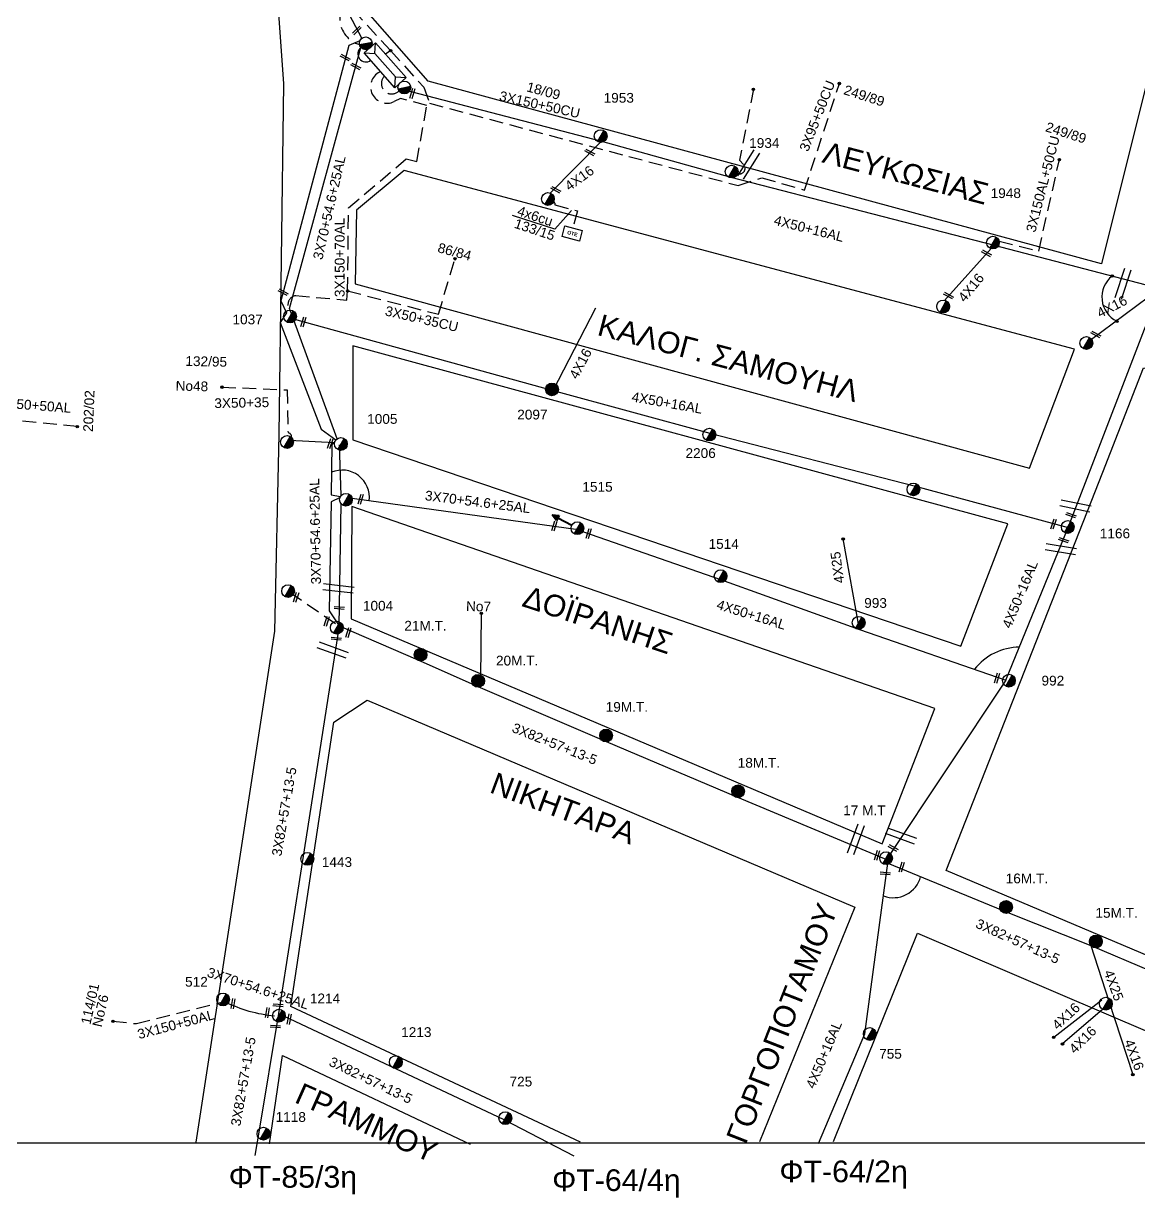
# Model space of a CAD drawing. Header units: millimetres. Extents: x 839 to 3144, y 747 to 1790.
# Drawn here: x 1608.3 to 1814.2, y 753.6 to 970.4 of the extents above; entities that cross this region are included whole.
import ezdxf
from ezdxf.enums import TextEntityAlignment as Align

# ---------------------------------------------------------------- set-up
doc = ezdxf.new("R2010")
doc.units = ezdxf.units.MM
doc.linetypes.add('DASHED', pattern=[19.05, 12.7, -6.35])
for name, color, linetype in [('Pillar OTE', 7, 'Continuous'), ('Γέφυρες Εναερίου Δικτύου', 7, 'DASHED'), ('Γυμνά εναέρια ΧΤ (3Φ)   3x50+35CU', 7, 'Continuous'), ('Γυμνά εναέρια ΧΤ και ΦΟΠ (3Φ)   4x50+16AL', 7, 'Continuous'), ('Εναέρια παροχή ΧΤ 4x16', 7, 'SYN_LINE'), ('Εναέρια παροχή ΧΤ 4x25', 7, 'SYN_LINE'), ('Επίτονοι', 7, 'Continuous'), ('Επιγραφές - Σχήματα', 7, 'Continuous'), ('Καλώδια ΧΤ   3x150+50AL', 7, 'DASHED'), ('Καλώδια ΧΤ   3x150+50CU', 7, 'DASHED'), ('Καλώδια ΧΤ   3x150+70AL', 7, 'DASHED'), ('Καλώδια ΧΤ   3x150AL+50CU', 7, 'DASHED'), ('Καλώδια ΧΤ   3x82+57+13-5', 7, 'Continuous'), ('Καλώδια ΧΤ   3x95+50CU', 7, 'DASHED'), ('Καλώδια ΧΤ   4x16AL', 7, 'DASHED'), ('Καλώδια ΧΤ   4x25CU', 7, 'DASHED'), ('Μηχανική τομή', 7, 'Continuous'), ('Στύλος Ξύλινος', 7, 'Continuous'), ('Στύλος Ξύλινος @ 1', 7, 'Continuous'), ('Στύλος ΦΜ', 7, 'Continuous'), ('Στύλος ΦΜ @ 1', 7, 'Continuous'), ('Συνδέσεις', 7, 'Continuous'), ('Συνεστραμμένα ΧΤ   3x70+54.6+25AL', 7, 'SYN_LINE'), ('Τομή', 7, 'Continuous'), ('Υποσταθμός εναέριος 2 στύλων', 7, 'Continuous'), ('Υποσταθμός πόλεως', 7, 'Continuous'), ('Υπόβαθρο ΔΕΗ', 7, 'Continuous'), ('Υπόγεια καλώδια Παροχών ΧΤ   4x50AL', 7, 'DASHED'), ('Υπόγεια καλώδια Παροχών ΧΤ   4x6', 7, 'DASHED')]:
    doc.layers.add(name, color=color, linetype=linetype)
doc.styles.get("Standard").update_dxf_attribs({"font": 'ARIAL.TTF'})
doc.linetypes.add('SYN_LINE', pattern='A,0.5,-0.0001,["/\\/\\/\\/",Standard,S=0.1,R=0,X=0,Y=-0.05],-0.25', length=0.7501)
doc.dimstyles.new('ISO-25', dxfattribs={"dimtxt": 2.5, "dimasz": 2.5, "dimexe": 1.25, "dimexo": 0.625, "dimtad": 1, "dimtxsty": 'Standard', "dimcen": 2.5, "dimadec": 0, "dimazin": 0, "dimtfac": 1, "dimtmove": 0, "dimatfit": 3, "dimfxl": 1, "dimarcsym": 0})

# ---------------------------------------------------------------- blocks, each defined once
blk = doc.blocks.new('ΥΠΑΡΧΩΝ ΤΣΙΜΕΝΤΕΝΙΟΣ ΣΤΥΛΟΣ')
at = {"layer": 'Στύλος ΦΜ'}
blk.add_hatch(color=7, dxfattribs=at).paths.add_polyline_path([(-1.29, -2.28, 0.574793), (2.62, 0, 0.268822), (1.3, 2.27)])
at = {"layer": 'Στύλος ΦΜ', "color": 7}
blk.add_line((-1.29, -2.28), (1.3, 2.27), dxfattribs=at)
blk.add_circle((0, 0), 2.62, dxfattribs=at)
at = {"layer": 'Στύλος ΦΜ', "flags": 4}
for tag, p in [('ΑΡΙΘΜΟΣ', (-4.68, 8.05)), ('ΤΥΠΟΣ', (-4.91, 3.03))]:
    blk.add_attdef(tag, p, '', height=4, dxfattribs=at)
blk = doc.blocks.new('ΤΟΜΗ')
at = {"layer": 'Τομή', "ltscale": 40}
for p, q in [((-5.68, 0), (5.68, 0)), ((5.68, -2.33), (-5.68, -2.33))]:
    blk.add_line(p, q, dxfattribs=at)
blk = doc.blocks.new('ΕΠΙΤΟΝΟΣ')
at = {"layer": 'Επίτονοι', "lineweight": 40, "ltscale": 40}
blk.add_hatch(color=256, dxfattribs=at).paths.add_polyline_path([(-1.13, 6.47), (0, 9.1), (1.13, 6.47)])
for p, q in [((-1.13, 6.47), (0, 9.1)), ((1.13, 6.47), (-1.13, 6.47)), ((-1.13, 6.47), (0, 6.47)), ((0, 9.1), (1.13, 6.47)), ((0, 6.47), (0, 0))]:
    blk.add_line(p, q, dxfattribs=at)
blk = doc.blocks.new('ΥΠΟΣΤΑΘΜΟΣ ΕΝΑΕΡΙΟΣ ΕΠΙ 2 ΣΤΥΛΩΝ')
at = {"layer": 'Υποσταθμός εναέριος 2 στύλων', "linetype": 'Continuous'}
for points in [[(-11.97, -2.11, 0.574793), (-8.45, -0.07, 0.268822), (-9.64, 1.98)], [(9.68, -2.15, 0.574793), (13.19, -0.1, 0.268822), (12.01, 1.95)]]:
    blk.add_hatch(color=256, dxfattribs=at).paths.add_polyline_path(points)
for p, q in [((-11.97, -2.11), (-9.64, 1.98)), ((9.68, -2.15), (12.01, 1.95))]:
    blk.add_line(p, q, dxfattribs=at)
for centre in [(-10.81, -0.07), (10.84, -0.1)]:
    blk.add_circle(centre, 2.36, dxfattribs=at)
at = {"layer": 'Υποσταθμός πόλεως', "linetype": 'Continuous', "ltscale": 40}
blk.add_lwpolyline([(-8.57, 2.82), (8.57, 2.82), (8.57, -2.82), (-8.57, -2.82)], close=True, dxfattribs=at)
for points in [[(-5.75, 0), (-8.57, 2.82)], [(-8.57, -2.82), (-5.75, 0)], [(-5.75, 0), (5.75, 0)], [(5.75, 0), (8.57, 2.82)], [(8.57, -2.82), (5.75, 0)]]:
    blk.add_lwpolyline(points, dxfattribs=at)
at = {"layer": 'Υποσταθμός εναέριος 2 στύλων', "ltscale": 40, "flags": 1}
for tag, p in [('ΜΕΤΑΣΧΗΜΑΤΙΣΜΟΣ', (14.09, 2.51)), ('ΙΣΧΥΣ', (14.07, -0.28)), ('ΑΡΙΘΜΟΣ', (14.19, -3))]:
    blk.add_attdef(tag, p, '', height=1.8, dxfattribs=at)
blk = doc.blocks.new('ΜΗΧΑΝΙΚΗ ΤΟΜΗ')
at = {"layer": 'Μηχανική τομή', "ltscale": 40}
for p, q in [((-1.89, 0.78), (1.89, 0.78)), ((1.89, 0), (-1.89, 0))]:
    blk.add_line(p, q, dxfattribs=at)
blk = doc.blocks.new('A$C3F94617C')
at = {"layer": 'Μηχανική τομή', "xscale": 0.5, "yscale": 0.5, "zscale": 0.5}
blk.add_blockref('ΜΗΧΑΝΙΚΗ ΤΟΜΗ', (0.95, 0), dxfattribs=at)
blk = doc.blocks.new('_ΣΥΝΔΕΣΗ')
at = {"layer": 'Συνδέσεις', "linetype": 'SYN_LINE', "ltscale": 40}
blk.add_hatch(color=256, dxfattribs=at).paths.add_polyline_path([(0.5, -0.01, 1), (-0.5, -0.01, 1)])
at = {"layer": 'Συνδέσεις'}
blk.add_circle((0, -0.01), 0.5, dxfattribs=at)
blk = doc.blocks.new('ΥΠΑΡΧΩΝ ΞΥΛΙΝΟΣ ΣΤΥΛΟΣ')
at = {"layer": 'Στύλος Ξύλινος'}
h = blk.add_hatch(color=7, dxfattribs=at)
h.paths.add_polyline_path([(-2.62, 0, 0.270008), (-1.29, -2.28), (1.3, 2.27, 0.576266)])
h.paths.add_polyline_path([(-1.29, -2.28, 0.574793), (2.62, 0, 0.268822), (1.3, 2.27)])
at = {"layer": 'Στύλος Ξύλινος', "color": 7}
blk.add_line((-1.29, -2.28), (1.3, 2.27), dxfattribs=at)
blk.add_circle((0, 0), 2.62, dxfattribs=at)
at = {"layer": 'Στύλος Ξύλινος', "flags": 4}
for tag, p in [('ΑΡΙΘΜΟΣ', (-4.91, 8.6)), ('ΤΥΠΟΣ', (-4.85, 3.39))]:
    blk.add_attdef(tag, p, '', height=4, dxfattribs=at)
blk = doc.blocks.new('PILLAR ΟΤΕ')
at = {"layer": 'Pillar OTE', "ltscale": 40}
blk.add_lwpolyline([(-3.31, 2.02), (3.39, 2.02), (3.39, -1.99), (-3.31, -1.99)], close=True, dxfattribs=at)
at = {"layer": 'Pillar OTE', "insert": (-1.81, 0.71), "char_height": 1.3575, "width": 109.961, "attachment_point": 1}
blk.add_mtext('{\\fArial|b1|i0|c161|p34;OTE}', dxfattribs=at)

msp = doc.modelspace()

# ---------------------------------------------------------------- linework, layer by layer
at = {"layer": 'Γέφυρες Εναερίου Δικτύου', "color": 1, "ltscale": 0.2}
msp.add_lwpolyline([(1743.06, 958.23), (1740.53, 945.13), (1741.25, 944.37, -0.89586), (1739.91, 942.78, -0.629009)], format="xyb", dxfattribs=at)
at = {"layer": 'Γέφυρες Εναερίου Δικτύου', "color": 151, "linetype": 'DASHED', "ltscale": 0.2}
msp.add_lwpolyline([(1644.93, 903.24), (1656.97, 902.75), (1657.13, 894.9), (1657.43, 894.73, -0.5898), (1657.38, 893.42, 4.17658)], format="xyb", dxfattribs=at)
at = {"layer": 'Γέφυρες Εναερίου Δικτύου', "color": 6, "ltscale": 0.2}
msp.add_lwpolyline([(1657.52, 865.33), (1666.6, 859.17)], dxfattribs=at)
at = {"layer": 'Γέφυρες Εναερίου Δικτύου', "color": 151, "linetype": 'SYN_LINE', "ltscale": 10}
msp.add_lwpolyline([(1692.71, 849.48), (1692.84, 861.48)], dxfattribs=at)
at = {"layer": 'Γέφυρες Εναερίου Δικτύου', "color": 1, "ltscale": 0.2}
msp.add_arc((1676.28, 959.27), 1.91, 133.4336, 314.7247, dxfattribs=at)
at = {"layer": 'Γυμνά εναέρια ΧΤ (3Φ)   3x50+35CU', "color": 85, "linetype": 'DASHED', "ltscale": 0.2}
msp.add_lwpolyline([(1668.14, 921.02), (1684.9, 916.69), (1687.98, 926.94)], dxfattribs=at)
at = {"layer": 'Γυμνά εναέρια ΧΤ και ΦΟΠ (3Φ)   4x50+16AL', "color": 27, "ltscale": 0.2}
for points in [[(1670.77, 967.65), (1656.63, 994.52), (1646.39, 1050.09), (1635.42, 1099.09), (1618.14, 1148.31)], [(1755.11, 763.6), (1763.65, 783.86), (1767.89, 815.35)]]:
    msp.add_lwpolyline(points, dxfattribs=at)
at = {"layer": 'Γυμνά εναέρια ΧΤ και ΦΟΠ (3Φ)   4x50+16AL', "color": 151, "ltscale": 0.2}
msp.add_lwpolyline([(1801.2, 877.32), (1818.17, 921.45), (1826.02, 953.95), (1834.22, 987.89)], dxfattribs=at)
at = {"layer": 'Γυμνά εναέρια ΧΤ και ΦΟΠ (3Φ)   4x50+16AL', "color": 1, "ltscale": 0.2}
msp.add_lwpolyline([(1678.41, 958.18), (1715.02, 948.65), (1738.93, 941.98), (1787.51, 929.44), (1818.17, 921.45)], dxfattribs=at)
at = {"layer": 'Γυμνά εναέρια ΧΤ και ΦΟΠ (3Φ)   4x50+16AL', "color": 85, "ltscale": 0.2}
msp.add_lwpolyline([(1658.08, 915.88), (1706.08, 902.62), (1735, 894.73), (1772.78, 885), (1801.2, 877.32)], dxfattribs=at)
at = {"layer": 'Γυμνά εναέρια ΧΤ και ΦΟΠ (3Φ)   4x50+16AL', "color": 2, "ltscale": 0.2}
for points in [[(1710.25, 877.01), (1736.99, 867.71), (1762.64, 858.51), (1789.71, 849.17), (1801.2, 877.32)], [(1789.71, 849.17), (1767.92, 816.44)]]:
    msp.add_lwpolyline(points, dxfattribs=at)
at = {"layer": 'Εναέρια παροχή ΧΤ 4x16', "color": 1, "linetype": 'Continuous', "ltscale": 0.2}
for points in [[(1715.02, 948.65), (1705.45, 938.96)], [(1787.51, 929.44), (1778.33, 919.21)], [(1818.17, 921.45), (1805.26, 911.87)]]:
    msp.add_lwpolyline(points, dxfattribs=at)
at = {"layer": 'Εναέρια παροχή ΧΤ 4x16', "color": 27, "ltscale": 10}
for points in [[(1798.53, 783.25), (1807.38, 790.16)], [(1808.72, 789.88), (1813.15, 776.33)], [(1807.95, 788.72), (1800.17, 782)]]:
    msp.add_lwpolyline(points, dxfattribs=at)
at = {"layer": 'Εναέρια παροχή ΧΤ 4x25', "color": 2, "ltscale": 20}
msp.add_lwpolyline([(1762.64, 858.51), (1759.67, 875.23)], dxfattribs=at)
at = {"layer": 'Επιγραφές - Σχήματα'}
msp.add_lwpolyline([(875.79, 1777.39), (2904.25, 1777.39), (2904.25, 763.69), (875.79, 763.69)], close=True, dxfattribs=at)
at = {"layer": 'Επιγραφές - Σχήματα', "color": 27, "ltscale": 0.2}
msp.add_arc((1671.52, 964.77), 1.49, 127.8708, 306.9006, dxfattribs=at)
at = {"layer": 'Επιγραφές - Σχήματα', "linetype": 'Continuous', "ltscale": 0.2}
for centre, radius, start, end in [((1812.37, 919.86), 4.95, 128.1592, 244.0467), ((1667.12, 882.9), 5.03, 352.5893, 113.0046), ((1792.33, 844.52), 10.74, 90.5891, 141.8528), ((1768.91, 814.19), 5.2, 249.5956, 345.2902)]:
    msp.add_arc(centre, radius, start, end, dxfattribs=at)
at = {"layer": 'Καλώδια ΧΤ   3x150+50AL', "color": 1, "ltscale": 0.2}
msp.add_lwpolyline([(1618.21, 895.96), (1596.28, 898.19), (1592.92, 877.96), (1592.34, 877.73, 0.888841), (1592.82, 875.88, 2.110456)], format="xyb", dxfattribs=at)
at = {"layer": 'Καλώδια ΧΤ   3x150+50AL', "color": 6, "ltscale": 0.2}
msp.add_lwpolyline([(1624.81, 786.18), (1629.16, 785.74), (1646.06, 790)], dxfattribs=at)
at = {"layer": 'Καλώδια ΧΤ   3x150+50CU', "color": 6, "ltscale": 0.2}
msp.add_lwpolyline([(1676.05, 965.36), (1682.21, 958.62), (1683.28, 955.64), (1740.24, 940.46), (1744.62, 941.89), (1752.52, 939.61)], dxfattribs=at)
at = {"layer": 'Καλώδια ΧΤ   3x150+70AL', "color": 6, "ltscale": 0.2}
msp.add_lwpolyline([(1675.18, 964.81), (1676.05, 965.36), (1669.66, 972.36), (1669.59, 979.89), (1686.4, 980.48)], dxfattribs=at)
at = {"layer": 'Καλώδια ΧΤ   3x150+70AL', "color": 85, "ltscale": 0.2}
msp.add_lwpolyline([(1658.54, 920.13), (1668, 919.31), (1668.14, 921.02), (1668.31, 936.35), (1678.98, 945.4), (1680.9, 944.9), (1682.78, 955.25), (1677.91, 956.52), (1676.74, 955.96, -0.987209), (1674.02, 961.4, -0.243055)], format="xyb", dxfattribs=at)
at = {"layer": 'Καλώδια ΧΤ   3x150+70AL', "color": 6, "ltscale": 0.2}
msp.add_arc((1671.78, 971.38), 5.11, 114.0817, 253.5564, dxfattribs=at)
at = {"layer": 'Καλώδια ΧΤ   3x150+70AL', "color": 85, "ltscale": 0.2}
msp.add_arc((1658.76, 918.5), 1.64, 97.4242, 218.9016, dxfattribs=at)
at = {"layer": 'Καλώδια ΧΤ   3x150AL+50CU', "color": 1, "ltscale": 0.2}
msp.add_lwpolyline([(1788.46, 930.18), (1795.75, 928.36), (1799.58, 945.24)], dxfattribs=at)
at = {"layer": 'Καλώδια ΧΤ   3x82+57+13-5', "color": 6, "ltscale": 0.2}
msp.add_lwpolyline([(1666.6, 859.17), (1659.91, 816.64), (1655.35, 787.62), (1651.72, 765.73), (1651, 761.41)], dxfattribs=at)
at = {"layer": 'Καλώδια ΧΤ   3x82+57+13-5', "color": 151, "ltscale": 0.2}
msp.add_lwpolyline([(1666.6, 859.17), (1681.09, 852.88), (1692.63, 847.8), (1715.87, 837.83), (1740.11, 827.58), (1767.96, 815.91)], dxfattribs=at)
at = {"layer": 'Καλώδια ΧΤ   3x82+57+13-5', "color": 27, "ltscale": 0.2}
msp.add_lwpolyline([(1767.89, 815.35), (1790.04, 806.24), (1805.38, 800.14), (1838.42, 786.12), (1855.04, 778.74), (1864.48, 774.3)], dxfattribs=at)
at = {"layer": 'Καλώδια ΧΤ   3x82+57+13-5', "color": 2, "ltscale": 0.2}
msp.add_lwpolyline([(1655.35, 787.62), (1676.97, 777.47), (1696.96, 768.05), (1709.93, 761.35)], dxfattribs=at)
at = {"layer": 'Καλώδια ΧΤ   3x95+50CU', "color": 6, "ltscale": 0.2}
msp.add_lwpolyline([(1752.52, 939.61), (1758.95, 959.3)], dxfattribs=at)
at = {"layer": 'Καλώδια ΧΤ   4x16AL', "color": 85, "linetype": 'SYN_LINE', "ltscale": 15}
msp.add_lwpolyline([(1706.08, 902.62), (1713.98, 917.91)], dxfattribs=at)
at = {"layer": 'Καλώδια ΧΤ   4x25CU', "color": 27, "ltscale": 10}
msp.add_lwpolyline([(1805.38, 800.14), (1808.72, 789.88)], dxfattribs=at)
at = {"layer": 'Συνεστραμμένα ΧΤ   3x70+54.6+25AL', "color": 2, "ltscale": 20}
for points in [[(1670.41, 967.19), (1668.35, 966.31), (1655.78, 919.18), (1656.88, 916.99), (1655.71, 915.18), (1663.24, 895.49), (1665.98, 893.5)], [(1666.74, 882.9), (1665.07, 882.05), (1664.76, 861.92), (1666.6, 859.17)], [(1668.06, 882.86), (1710.25, 877.01)]]:
    msp.add_lwpolyline(points, dxfattribs=at)
at = {"layer": 'Συνεστραμμένα ΧΤ   3x70+54.6+25AL', "color": 151, "ltscale": 20}
for points in [[(1666.23, 893.73), (1657.93, 916.28), (1657.39, 917.74), (1670.78, 966.59)], [(1666.6, 859.17), (1666.93, 881.68)]]:
    msp.add_lwpolyline(points, dxfattribs=at)
at = {"layer": 'Συνεστραμμένα ΧΤ   3x70+54.6+25AL', "color": 151, "ltscale": 10}
for points in [[(1665.73, 892.97), (1657.38, 893.42)], [(1666.95, 883.23), (1666.65, 892.59)]]:
    msp.add_lwpolyline(points, dxfattribs=at)
at = {"layer": 'Συνεστραμμένα ΧΤ   3x70+54.6+25AL', "color": 2, "ltscale": 10}
msp.add_lwpolyline([(1665.73, 892.98), (1665.23, 892.65), (1665.12, 883.36), (1666.83, 883.08)], dxfattribs=at)
at = {"layer": 'Συνεστραμμένα ΧΤ   3x70+54.6+25AL', "color": 6, "linetype": 'SYN_LINE', "ltscale": 10}
msp.add_arc((1657.04, 813), 25.92, 243.4483, 264.6756, dxfattribs=at)
at = {"layer": 'Υπόβαθρο ΔΕΗ'}
for points in [[(1478.52, 1171.94), (1459.42, 1266.54), (1538.18, 1279.42), (1555.9, 1282.42), (1599.56, 1185.9), (1615.53, 1148.89), (1633.12, 1099.12), (1652.57, 1012.06), (1656.32, 959.25), (1655.44, 894.51), (1654.62, 858.2), (1640.09, 763.87)], [(1636.27, 1136.03), (1644.68, 1143.02), (1727.34, 1115.82), (1844.96, 1077.15), (1827.81, 1007.87), (1807.33, 925.98), (1683.01, 959.7), (1671, 973.39), (1667.59, 1015.28), (1649.19, 1096.69), (1646.35, 1106.14), (1636.27, 1136.03)], [(1706.39, 932.39), (1698.59, 934.91)], [(1669.12, 910.84), (1669.12, 893.54), (1781.39, 855.45), (1790.05, 878.01), (1669.12, 910.84)], [(1863.71, 782.32), (1858.59, 780.21), (1778.65, 814.01), (1807.58, 887.53), (1815.09, 906.8), (1875.37, 890.31), (1863.71, 782.32)], [(1668.92, 881.21), (1668.78, 860.5), (1766.84, 818.95), (1776.59, 843.95), (1668.92, 881.21)], [(1711.14, 763.87), (1657.68, 788.88), (1665.6, 841.42), (1671.73, 845.44), (1761.78, 807.26), (1744.18, 763.92)], [(1757.89, 763.99), (1773.39, 802.47), (1859.62, 765.56)], [(1653.72, 763.53), (1656.11, 779.89), (1690.75, 763.47)]]:
    msp.add_lwpolyline(points, dxfattribs=at)
msp.add_lwpolyline([(1678.55, 943.26), (1669.79, 935.89), (1669.51, 922.33), (1794.08, 888.31), (1802.39, 910.25)], close=True, dxfattribs=at)
at = {"layer": 'Υπόγεια καλώδια Παροχών ΧΤ   4x6', "color": 1, "linetype": 'DASHED', "ltscale": 0.2}
msp.add_lwpolyline([(1706.11, 937.35, -0.638422), (1706.42, 936.87), (1710.58, 935.76), (1709.75, 932.67)], format="xyb", dxfattribs=at)

# ---------------------------------------------------------------- block references
at = {"layer": 'Pillar OTE', "xscale": 0.5, "yscale": 0.5, "zscale": 0.5, "rotation": 345.2073936562699}
msp.add_blockref('PILLAR ΟΤΕ', (1709.58, 931.6), dxfattribs=at)
at = {"layer": 'Επίτονοι', "xscale": 0.4500000000002819, "yscale": 0.4500000000002819, "zscale": 0.4500000000002819, "rotation": 62.95658153894362}
msp.add_blockref('ΕΠΙΤΟΝΟΣ', (1709.54, 877.78), dxfattribs=at)
at = {"layer": 'Επιγραφές - Σχήματα', "ltscale": 0.2}
for p, rotation in [((1670.4, 969.89), 223.2837345597815), ((1666.73, 964.36), 331.8089794136555), ((1668.7, 962.73), 331.8089794136555), ((1680.2, 958.42), 252.698975274372), ((1711.95, 946.84), 331.8089794136555), ((1705.65, 939.97), 331.8089794136555), ((1785.19, 928.22), 331.8089794136553), ((1655.28, 921.03), 331.8089794136553), ((1778.14, 920.42), 331.8089794136553), ((1660.04, 916.25), 252.6989752743719), ((1805.35, 913.25), 331.8089794136553), ((1665.01, 893.78), 252.6989752743719), ((1670.66, 883.52), 252.6989752743719), ((1802.68, 879.48), 161.2663459319505), ((1706.4, 878.57), 252.6989752743719), ((1798.58, 878.92), 252.6989752743714), ((1712.77, 877.18), 252.6989752743719), ((1801.34, 874.85), 161.2663459319505), ((1658.73, 865.39), 252.6989752743719), ((1667.55, 862.61), 175.4290858108636), ((1664.38, 860.99), 252.6989752743719), ((1668.36, 858.9), 252.6989752743719), ((1667, 856.93), 175.4290858108635), ((1788.15, 850.49), 253.123883005012), ((1765.98, 817.78), 253.1238830050118), ((1769.78, 817.87), 150.3553598019119), ((1770.56, 815.61), 253.1238830050118), ((1768.38, 813.58), 174.7889752441882), ((1646.94, 790.4), 259.8543380670923), ((1656.26, 789.26), 175.4290858108636), ((1653.28, 788.73), 259.8543380670923), ((1657.32, 787.54), 259.8543380670923), ((1655.76, 785.34), 175.4290858108636)]:
    msp.add_blockref('A$C3F94617C', p, dxfattribs=dict(at, rotation=rotation))
at = {"layer": 'Στύλος Ξύλινος @ 1', "ltscale": 40}
ref = msp.add_blockref('ΥΠΑΡΧΩΝ ΞΥΛΙΝΟΣ ΣΤΥΛΟΣ', (1705.87, 902.82), dxfattribs=dict(at, xscale=0.4499999999998181, yscale=0.4499999999998181, zscale=0.4499999999998181))
ref.add_attrib('ΤΥΠΟΣ', '2097', (1699.46, 897.28), dxfattribs={"layer": 'Στύλος Ξύλινος', "height": 1.8, "flags": 4})
ref = msp.add_blockref('ΥΠΑΡΧΩΝ ΞΥΛΙΝΟΣ ΣΤΥΛΟΣ', (1681.61, 853.85), dxfattribs=dict(at, xscale=0.4499999999998181, yscale=0.4499999999998181, zscale=0.4499999999998181))
ref.add_attrib('ΤΥΠΟΣ', '21Μ.Τ.', (1678.61, 858.3), dxfattribs={"layer": 'Στύλος Ξύλινος', "height": 1.8, "flags": 4})
ref = msp.add_blockref('ΥΠΑΡΧΩΝ ΞΥΛΙΝΟΣ ΣΤΥΛΟΣ', (1692.24, 849.02), dxfattribs=dict(at, xscale=0.4499999999998181, yscale=0.4499999999998181, zscale=0.4499999999998181))
ref.add_attrib('ΤΥΠΟΣ', '20Μ.Τ.', (1695.53, 851.86), dxfattribs={"layer": 'Στύλος Ξύλινος', "height": 1.8, "flags": 4})
ref = msp.add_blockref('ΥΠΑΡΧΩΝ ΞΥΛΙΝΟΣ ΣΤΥΛΟΣ', (1715.87, 838.93), dxfattribs=dict(at, xscale=0.4499999999998181, yscale=0.4499999999998181, zscale=0.4499999999998181))
ref.add_attrib('ΤΥΠΟΣ', '19Μ.Τ.', (1715.79, 843.31), dxfattribs={"layer": 'Στύλος Ξύλινος', "height": 1.8, "flags": 4})
ref = msp.add_blockref('ΥΠΑΡΧΩΝ ΞΥΛΙΝΟΣ ΣΤΥΛΟΣ', (1740.24, 828.63), dxfattribs=dict(at, xscale=0.4499999999998181, yscale=0.4499999999998181, zscale=0.4499999999998181))
ref.add_attrib('ΤΥΠΟΣ', '18Μ.Τ.', (1740.17, 833), dxfattribs={"layer": 'Στύλος Ξύλινος', "height": 1.8, "flags": 4})
ref = msp.add_blockref('ΥΠΑΡΧΩΝ ΞΥΛΙΝΟΣ ΣΤΥΛΟΣ', (1789.73, 807.27), dxfattribs=dict(at, xscale=0.4499999999998181, yscale=0.4499999999998181, zscale=0.4499999999998181))
ref.add_attrib('ΤΥΠΟΣ', '16Μ.Τ.', (1789.66, 811.65), dxfattribs={"layer": 'Στύλος Ξύλινος', "height": 1.8, "flags": 4})
ref = msp.add_blockref('ΥΠΑΡΧΩΝ ΞΥΛΙΝΟΣ ΣΤΥΛΟΣ', (1806.3, 800.91), dxfattribs=dict(at, xscale=0.4499999999998181, yscale=0.4499999999998181, zscale=0.4499999999998181))
ref.add_attrib('ΤΥΠΟΣ', '15Μ.Τ.', (1806.23, 805.29), dxfattribs={"layer": 'Στύλος Ξύλινος', "height": 1.8, "flags": 4})
at = {"layer": 'Στύλος ΦΜ @ 1', "ltscale": 40}
ref = msp.add_blockref('ΥΠΑΡΧΩΝ ΤΣΙΜΕΝΤΕΝΙΟΣ ΣΤΥΛΟΣ', (1714.87, 949.59), dxfattribs=dict(at, xscale=0.4499999999998181, yscale=0.4499999999998181, zscale=0.4499999999998181))
ref.add_attrib('ΤΥΠΟΣ', '1953', (1715.41, 955.75), dxfattribs={"layer": 'Στύλος ΦΜ', "height": 1.8, "flags": 4})
ref = msp.add_blockref('ΥΠΑΡΧΩΝ ΤΣΙΜΕΝΤΕΝΙΟΣ ΣΤΥΛΟΣ', (1739.05, 943.04), dxfattribs=dict(at, xscale=0.4499999999998181, yscale=0.4499999999998181, zscale=0.4499999999998181))
ref.add_attrib('ΤΥΠΟΣ', '1934', (1742.29, 947.41), dxfattribs={"layer": 'Στύλος ΦΜ', "height": 1.8, "flags": 4})
at = {"layer": 'Στύλος ΦΜ @ 1', "ltscale": 40, "xscale": 0.4499999999998181, "yscale": 0.4499999999998181, "zscale": 0.4499999999998181}
for p in [(1705.12, 937.98), (1778.11, 918.13), (1804.55, 911.39), (1656.95, 893.12), (1772.62, 884.36), (1667.82, 882.45), (1657.14, 865.59), (1808.15, 789.43)]:
    msp.add_blockref('ΥΠΑΡΧΩΝ ΤΣΙΜΕΝΤΕΝΙΟΣ ΣΤΥΛΟΣ', p, dxfattribs=at)
at = {"layer": 'Στύλος ΦΜ @ 1', "ltscale": 40}
ref = msp.add_blockref('ΥΠΑΡΧΩΝ ΤΣΙΜΕΝΤΕΝΙΟΣ ΣΤΥΛΟΣ', (1787.3, 929.93), dxfattribs=dict(at, xscale=0.4499999999998181, yscale=0.4499999999998181, zscale=0.4499999999998181))
ref.add_attrib('ΤΥΠΟΣ', '1948', (1786.88, 938.15), dxfattribs={"layer": 'Στύλος ΦΜ', "height": 1.8, "flags": 4})
ref = msp.add_blockref('ΥΠΑΡΧΩΝ ΤΣΙΜΕΝΤΕΝΙΟΣ ΣΤΥΛΟΣ', (1657.5, 916.29), dxfattribs=dict(at, xscale=0.4499999999998181, yscale=0.4499999999998181, zscale=0.4499999999998181))
ref.add_attrib('ΤΥΠΟΣ', '1037', (1646.88, 914.85), dxfattribs={"layer": 'Στύλος ΦΜ', "height": 1.8, "flags": 4})
ref = msp.add_blockref('ΥΠΑΡΧΩΝ ΤΣΙΜΕΝΤΕΝΙΟΣ ΣΤΥΛΟΣ', (1666.89, 892.75), dxfattribs=dict(at, xscale=0.4499999999998181, yscale=0.4499999999998181, zscale=0.4499999999998181))
ref.add_attrib('ΤΥΠΟΣ', '1005', (1671.75, 896.47), dxfattribs={"layer": 'Στύλος ΦΜ', "height": 1.8, "flags": 4})
ref = msp.add_blockref('ΥΠΑΡΧΩΝ ΤΣΙΜΕΝΤΕΝΙΟΣ ΣΤΥΛΟΣ', (1734.94, 894.48), dxfattribs=dict(at, xscale=0.4499999999998181, yscale=0.4499999999998181, zscale=0.4499999999998181))
ref.add_attrib('ΤΥΠΟΣ', '2206', (1730.53, 890.17), dxfattribs={"layer": 'Στύλος ΦΜ', "height": 1.8, "flags": 4})
ref = msp.add_blockref('ΥΠΑΡΧΩΝ ΤΣΙΜΕΝΤΕΝΙΟΣ ΣΤΥΛΟΣ', (1710.57, 877.2), dxfattribs=dict(at, xscale=0.4499999999998181, yscale=0.4499999999998181, zscale=0.4499999999998181))
ref.add_attrib('ΤΥΠΟΣ', '1515', (1711.49, 883.95), dxfattribs={"layer": 'Στύλος ΦΜ', "height": 1.8, "flags": 4})
ref = msp.add_blockref('ΥΠΑΡΧΩΝ ΤΣΙΜΕΝΤΕΝΙΟΣ ΣΤΥΛΟΣ', (1801.12, 877.43), dxfattribs=dict(at, xscale=0.4499999999998181, yscale=0.4499999999998181, zscale=0.4499999999998181))
ref.add_attrib('ΤΥΠΟΣ', '1166', (1807.03, 875.34), dxfattribs={"layer": 'Στύλος ΦΜ', "height": 1.8, "flags": 4})
ref = msp.add_blockref('ΥΠΑΡΧΩΝ ΤΣΙΜΕΝΤΕΝΙΟΣ ΣΤΥΛΟΣ', (1737.01, 868.35), dxfattribs=dict(at, xscale=0.4499999999998181, yscale=0.4499999999998181, zscale=0.4499999999998181))
ref.add_attrib('ΤΥΠΟΣ', '1514', (1734.79, 873.39), dxfattribs={"layer": 'Στύλος ΦΜ', "height": 1.8, "flags": 4})
ref = msp.add_blockref('ΥΠΑΡΧΩΝ ΤΣΙΜΕΝΤΕΝΙΟΣ ΣΤΥΛΟΣ', (1666.14, 858.85), dxfattribs=dict(at, xscale=0.4499999999998181, yscale=0.4499999999998181, zscale=0.4499999999998181))
ref.add_attrib('ΤΥΠΟΣ', '1004', (1670.96, 861.98), dxfattribs={"layer": 'Στύλος ΦΜ', "height": 1.8, "flags": 4})
ref = msp.add_blockref('ΥΠΑΡΧΩΝ ΤΣΙΜΕΝΤΕΝΙΟΣ ΣΤΥΛΟΣ', (1762.51, 859.74), dxfattribs=dict(at, xscale=0.4499999999998181, yscale=0.4499999999998181, zscale=0.4499999999998181))
ref.add_attrib('ΤΥΠΟΣ', '993', (1763.53, 862.5), dxfattribs={"layer": 'Στύλος ΦΜ', "height": 1.8, "flags": 4})
ref = msp.add_blockref('ΥΠΑΡΧΩΝ ΤΣΙΜΕΝΤΕΝΙΟΣ ΣΤΥΛΟΣ', (1790.25, 849.06), dxfattribs=dict(at, xscale=0.4499999999998181, yscale=0.4499999999998181, zscale=0.4499999999998181))
ref.add_attrib('ΤΥΠΟΣ', '992', (1796.27, 848.16), dxfattribs={"layer": 'Στύλος ΦΜ', "height": 1.8, "flags": 4})
ref = msp.add_blockref('ΥΠΑΡΧΩΝ ΤΣΙΜΕΝΤΕΝΙΟΣ ΣΤΥΛΟΣ', (1767.57, 816.29), dxfattribs=dict(at, xscale=0.4499999999998181, yscale=0.4499999999998181, zscale=0.4499999999998181))
ref.add_attrib('ΤΥΠΟΣ', '17 M.T', (1759.65, 824.22), dxfattribs={"layer": 'Στύλος ΦΜ', "height": 1.8, "flags": 4})
ref = msp.add_blockref('ΥΠΑΡΧΩΝ ΤΣΙΜΕΝΤΕΝΙΟΣ ΣΤΥΛΟΣ', (1660.69, 816.16), dxfattribs=dict(at, xscale=0.4499999999998181, yscale=0.4499999999998181, zscale=0.4499999999998181))
ref.add_attrib('ΤΥΠΟΣ', '1443', (1663.37, 814.67), dxfattribs={"layer": 'Στύλος ΦΜ', "height": 1.8, "flags": 4})
ref = msp.add_blockref('ΥΠΑΡΧΩΝ ΤΣΙΜΕΝΤΕΝΙΟΣ ΣΤΥΛΟΣ', (1645.14, 790.21), dxfattribs=dict(at, xscale=0.4499999999998181, yscale=0.4499999999998181, zscale=0.4499999999998181))
ref.add_attrib('ΤΥΠΟΣ', '512', (1638.12, 792.57), dxfattribs={"layer": 'Στύλος ΦΜ', "height": 1.8, "flags": 4})
ref = msp.add_blockref('ΥΠΑΡΧΩΝ ΤΣΙΜΕΝΤΕΝΙΟΣ ΣΤΥΛΟΣ', (1655.45, 787.21), dxfattribs=dict(at, xscale=0.4499999999998181, yscale=0.4499999999998181, zscale=0.4499999999998181))
ref.add_attrib('ΤΥΠΟΣ', '1214', (1661.17, 789.5), dxfattribs={"layer": 'Στύλος ΦΜ', "height": 1.8, "flags": 4})
ref = msp.add_blockref('ΥΠΑΡΧΩΝ ΤΣΙΜΕΝΤΕΝΙΟΣ ΣΤΥΛΟΣ', (1677.04, 778.64), dxfattribs=dict(at, xscale=0.4499999999998181, yscale=0.4499999999998181, zscale=0.4499999999998181))
ref.add_attrib('ΤΥΠΟΣ', '1213', (1678.03, 783.28), dxfattribs={"layer": 'Στύλος ΦΜ', "height": 1.8, "flags": 4})
ref = msp.add_blockref('ΥΠΑΡΧΩΝ ΤΣΙΜΕΝΤΕΝΙΟΣ ΣΤΥΛΟΣ', (1764.56, 783.84), dxfattribs=dict(at, xscale=0.4499999999998181, yscale=0.4499999999998181, zscale=0.4499999999998181))
ref.add_attrib('ΤΥΠΟΣ', '755', (1766.29, 779.27), dxfattribs={"layer": 'Στύλος ΦΜ', "height": 1.8, "flags": 4})
ref = msp.add_blockref('ΥΠΑΡΧΩΝ ΤΣΙΜΕΝΤΕΝΙΟΣ ΣΤΥΛΟΣ', (1697.26, 768.3), dxfattribs=dict(at, xscale=0.4499999999998181, yscale=0.4499999999998181, zscale=0.4499999999998181))
ref.add_attrib('ΤΥΠΟΣ', '725', (1698.04, 774.15), dxfattribs={"layer": 'Στύλος ΦΜ', "height": 1.8, "flags": 4})
ref = msp.add_blockref('ΥΠΑΡΧΩΝ ΤΣΙΜΕΝΤΕΝΙΟΣ ΣΤΥΛΟΣ', (1652.6, 765.43), dxfattribs=dict(at, xscale=0.4499999999998181, yscale=0.4499999999998181, zscale=0.4499999999998181))
ref.add_attrib('ΤΥΠΟΣ', '1118', (1654.84, 767.61), dxfattribs={"layer": 'Στύλος ΦΜ', "height": 1.8, "flags": 4})
at = {"layer": 'Συνδέσεις', "xscale": 0.4500000000000455, "yscale": 0.4500000000000455, "zscale": 0.4500000000000455}
for p in [(1676.08, 965.37), (1743.06, 958.24), (1758.95, 959.3), (1799.58, 945.25), (1687.98, 926.94), (1809.32, 923.76), (1668.14, 921.02), (1810.21, 915.42), (1644.93, 903.24), (1618.21, 895.96), (1759.65, 875.23), (1692.83, 861.47), (1624.81, 786.18), (1798.51, 783.24), (1800.15, 781.99), (1813.13, 776.33)]:
    msp.add_blockref('_ΣΥΝΔΕΣΗ', p, dxfattribs=at)
at = {"layer": 'Τομή'}
for p, xscale, yscale, zscale, rotation in [((1741.71, 944.65), 0.4999999999999324, 0.4999999999999324, 0.4999999999999324, 57.50405862639519), ((1811.86, 922.12), 0.4999999999998797, 0.4999999999998797, 0.4999999999998797, 251.5486770731661), ((1802.67, 881.88), 0.4999999999999722, 0.4999999999999722, 0.4999999999999722, 348.321450334462), ((1799.94, 873.9), 0.4999999999999498, 0.4999999999999498, 0.4999999999999498, 350.7975833514673), ((1666.5, 866.67), 0.4999999999999588, 0.4999999999999588, 0.4999999999999588, 353.4241179124738), ((1665.57, 855.24), 0.4999999999999878, 0.4999999999999878, 0.4999999999999878, 340.3186666067403), ((1762.53, 819.57), 0.4999999999999213, 0.4999999999999213, 0.4999999999999213, 249.9993741876834), ((1770.53, 820.95), 0.5, 0.5, 0.5, 340.0344071258891)]:
    msp.add_blockref('ΤΟΜΗ', p, dxfattribs=dict(at, xscale=xscale, yscale=yscale, zscale=zscale, rotation=rotation))
at = {"layer": 'Υποσταθμός εναέριος 2 στύλων', "xscale": 0.4999999999999979, "yscale": 0.4999999999999979, "zscale": 0.4999999999999979, "rotation": 311.1878170338559}
msp.add_blockref('ΥΠΟΣΤΑΘΜΟΣ ΕΝΑΕΡΙΟΣ ΕΠΙ 2 ΣΤΥΛΩΝ', (1675.07, 962.67), dxfattribs=at)

# ---------------------------------------------------------------- texts
at = {"layer": 'Γέφυρες Εναερίου Δικτύου', "ltscale": 0.2}
msp.add_text('3X50+35', height=1.8, rotation=1.0627, dxfattribs=at).set_placement((1648.59, 900.37), align=Align.MIDDLE)
at = {"layer": 'Γυμνά εναέρια ΧΤ (3Φ)   3x50+35CU', "ltscale": 0.2}
msp.add_text('3X50+35CU', height=1.8, rotation=347.0173, dxfattribs=at).set_placement((1681.83, 915.85), align=Align.MIDDLE)
at = {"layer": 'Γυμνά εναέρια ΧΤ και ΦΟΠ (3Φ)   4x50+16AL', "ltscale": 0.2}
for rotation, p in [(345.8287, (1753.34, 932.52)), (349.9075, (1727.14, 900.36)), (67.4045, (1792.29, 865)), (342.795, (1742.7, 861.25)), (67.0484, (1756.08, 780.03))]:
    msp.add_text('4X50+16AL', height=1.8, rotation=rotation, dxfattribs=at).set_placement(p, align=Align.MIDDLE)
at = {"layer": 'Εναέρια παροχή ΧΤ 4x16', "ltscale": 20}
for rotation, p in [(35.8439, (1710.93, 941.83)), (50.9378, (1783.25, 921.63)), (27.159, (1809.28, 918.12)), (42.9336, (1800.79, 787.13)), (44.9727, (1803.87, 782.77)), (290.3794, (1813.39, 780))]:
    msp.add_text('4X16', height=1.8, rotation=rotation, dxfattribs=at).set_placement(p, align=Align.MIDDLE)
at = {"layer": 'Εναέρια παροχή ΧΤ 4x25', "ltscale": 20}
msp.add_text('4X25', height=1.8, rotation=97.7724, dxfattribs=at).set_placement((1758.56, 869.95), align=Align.MIDDLE)
at = {"layer": 'Επιγραφές - Σχήματα', "ltscale": 0.2, "attachment_point": 1}
for s, insert, char_height, width, rotation in [('18/09', (1701.51, 959.62), 1.8, 9.756, 345.0151), ('249/89', (1760.14, 959.07), 1.8, 9.756, 342.3127), ('249/89', (1797.4, 952.23), 1.8, 9.756, 342.3127), ('ΛΕΥΚΩΣΙΑΣ', (1756.57, 948.64), 4, 54.9499, 345.3867), ('86/84', (1685.09, 929.93), 1.8, 9.756, 345.0151), ('ΚΑΛΟΓ. ΣΑΜΟΥΗΛ', (1715.04, 916.77), 4, 54.9499, 345.3867), ('132/95', (1638.21, 908.98), 1.8, 9.756, 358.6592), ('Νο48', (1636.4, 904.41), 1.8, 9.756, 358.6592), ('202/02', (1619.29, 895.03), 1.8, 9.756, 87.5878), ('ΔΟΪΡΑΝΗΣ', (1701.4, 866.66), 4, 54.9499, 341.7331), ('Νο7', (1690.03, 863.72), 1.8, 9.756, 358.6592), ('ΝΙΚΗΤΑΡΑ', (1695.54, 832.25), 4, 54.9499, 339.613), ('ΓΟΡΓΟΠΟΤΑΜΟΥ', (1737.94, 764.73), 4, 54.9499, 68.6351), ('114/01', (1618.87, 785.85), 1.8, 9.756, 77.3439), ('Νο76', (1620.96, 785.39), 1.8, 9.756, 77.3439), ('ΓΡΑΜΜΟΥ', (1659.75, 774.94), 4, 19.6719, 336.083)]:
    msp.add_mtext(s, dxfattribs=dict(at, insert=insert, char_height=char_height, width=width, rotation=rotation))
at = {"layer": 'Επιγραφές - Σχήματα', "ltscale": 0.2, "char_height": 4, "width": 19.6719, "attachment_point": 1}
for s, insert in [('ΦΤ-85/3η', (1646.18, 759.46)), ('ΦΤ-64/4η', (1705.91, 758.85)), ('ΦΤ-64/2η', (1747.87, 760.47))]:
    msp.add_mtext(s, dxfattribs=dict(at, insert=insert))
at = {"layer": 'Καλώδια ΧΤ   3x150+50AL', "ltscale": 0.2}
for rotation, p in [(355.7449, (1609.81, 899.94)), (14.813, (1636.45, 785.61))]:
    msp.add_text('3X150+50AL', height=1.8, rotation=rotation, dxfattribs=at).set_placement(p, align=Align.MIDDLE)
at = {"layer": 'Καλώδια ΧΤ   3x150+50CU', "ltscale": 0.2}
msp.add_text('3X150+50CU', height=1.8, rotation=347.4114, dxfattribs=at).set_placement((1703.62, 955.41), align=Align.MIDDLE)
at = {"layer": 'Καλώδια ΧΤ   3x150+70AL', "ltscale": 0.2}
msp.add_text('3X150+70AL', height=1.8, rotation=90, dxfattribs=at).set_placement((1666.67, 927.17), align=Align.MIDDLE)
at = {"layer": 'Καλώδια ΧΤ   3x150AL+50CU', "ltscale": 0.2}
msp.add_text('3X150AL+50CU', height=1.8, rotation=75.6055, dxfattribs=at).set_placement((1796.52, 940.76), align=Align.MIDDLE)
at = {"layer": 'Καλώδια ΧΤ   3x82+57+13-5', "ltscale": 0.2}
for rotation, p in [(338.1525, (1706.38, 837.4)), (80.125, (1656.42, 824.89)), (335.7665, (1791.89, 800.96)), (80.0401, (1648.87, 775.07)), (334.3803, (1672.42, 775.3))]:
    msp.add_text('3X82+57+13-5', height=1.8, rotation=rotation, dxfattribs=at).set_placement(p, align=Align.MIDDLE)
at = {"layer": 'Καλώδια ΧΤ   3x95+50CU', "ltscale": 0.2}
msp.add_text('3X95+50CU', height=1.8, rotation=68.5685, dxfattribs=at).set_placement((1754.85, 953.32), align=Align.MIDDLE)
at = {"layer": 'Καλώδια ΧΤ   4x16AL', "ltscale": 0.2}
msp.add_text('4X16', height=1.8, rotation=62.0805, dxfattribs=at).set_placement((1711.13, 907.59), align=Align.MIDDLE)
at = {"layer": 'Καλώδια ΧΤ   4x25CU', "ltscale": 20}
msp.add_text('4X25', height=1.8, rotation=290.3794, dxfattribs=at).set_placement((1809.62, 792.82), align=Align.MIDDLE)
at = {"layer": 'Συνεστραμμένα ΧΤ   3x70+54.6+25AL', "ltscale": 20}
for rotation, p in [(77.2307, (1664.75, 936.39)), (90.9802, (1662.15, 876.62)), (352.9092, (1692.16, 882.07)), (341.7891, (1651.61, 792.26))]:
    msp.add_text('3X70+54.6+25AL', height=1.8, rotation=rotation, dxfattribs=at).set_placement(p, align=Align.MIDDLE)
at = {"layer": 'Υπόγεια καλώδια Παροχών ΧΤ   4x50AL', "color": 7, "ltscale": 0.2, "char_height": 1.8, "attachment_point": 1, "rotation": 341.5763}
for s, insert in [('4x6cu', (1699.87, 936.74)), ('133/15', (1699.32, 934.41))]:
    msp.add_mtext_dynamic_manual_height_columns(s, width=1.8, gutter_width=12.5, heights=[0.118], dxfattribs=dict(at, insert=insert))

# ---------------------------------------------------------------- leaders
at = {"layer": 'Επιγραφές - Σχήματα', "ltscale": 40}
msp.add_leader([(1709.48, 935.83), (1706.39, 932.39)], dimstyle='ISO-25', override={"dimasz": 1, "dimtad": 0}, dxfattribs=at)

doc.saveas('drawing.dxf')
